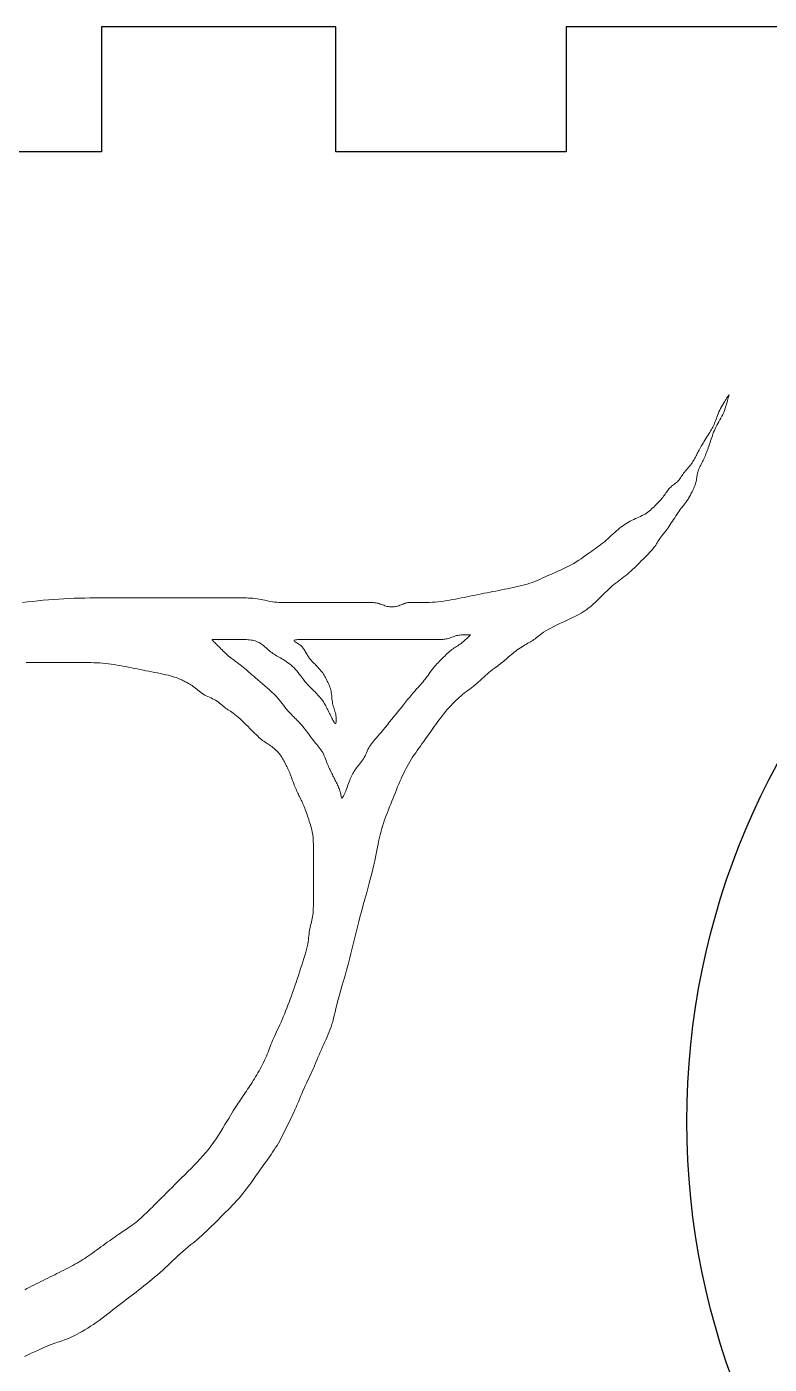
# Model space of a CAD drawing. Header units: millimetres. Extents: x 0 to 1137, y 0 to 1211.
# Drawn here: x 516.8 to 552.4, y 423.4 to 487.5 of the extents above; entities that cross this region are included whole.
import ezdxf

# ---------------------------------------------------------------- set-up
doc = ezdxf.new("R2010")
doc.units = ezdxf.units.MM
doc.layers.add('decoupe', color=7, linetype='Continuous')
doc.layers.add('gravure_rouge', color=1, linetype='Continuous')

msp = doc.modelspace()

# ---------------------------------------------------------------- linework, layer by layer
at = {"layer": 'decoupe'}
msp.add_lwpolyline([(553.91, 487.539), (542.667, 487.539), (542.667, 481.539), (531.624, 481.539), (531.624, 487.539), (520.381, 487.539), (520.381, 481.539), (509.339, 481.539), (509.339, 487.539), (498.096, 487.539), (498.096, 481.539), (487.053, 481.539), (487.053, 487.539), (475.81, 487.539), (475.81, 481.539), (464.767, 481.539), (464.767, 487.539), (453.524, 487.539), (453.524, 481.539), (442.481, 481.539)], dxfattribs=at)
msp.add_circle((584.459, 435.039), 36, dxfattribs=at)
at = {"layer": 'gravure_rouge', "lineweight": 0}
for points in [[(516.694, 423.77), (516.856, 423.844), (517.014, 423.917), (517.167, 423.989), (517.314, 424.057), (517.452, 424.121), (517.582, 424.18), (517.701, 424.232), (517.812, 424.278), (517.915, 424.319), (518.011, 424.355), (518.102, 424.388), (518.189, 424.419), (518.274, 424.448), (518.357, 424.475), (518.441, 424.503), (518.525, 424.532), (518.61, 424.562), (518.699, 424.595), (518.791, 424.632), (518.887, 424.673), (518.988, 424.719), (519.096, 424.771), (519.21, 424.83), (519.33, 424.895), (519.455, 424.966), (519.585, 425.043), (519.718, 425.125), (519.854, 425.212), (519.991, 425.303), (520.13, 425.399), (520.268, 425.497), (520.406, 425.598), (520.543, 425.701), (520.679, 425.805), (520.813, 425.908), (520.945, 426.011), (521.074, 426.112), (521.201, 426.211), (521.324, 426.306), (521.444, 426.399), (521.563, 426.49), (521.681, 426.58), (521.798, 426.67), (521.917, 426.761), (522.038, 426.854), (522.161, 426.949), (522.287, 427.048), (522.416, 427.15), (522.546, 427.254), (522.678, 427.36), (522.809, 427.468), (522.939, 427.578), (523.068, 427.688), (523.194, 427.799), (523.318, 427.909), (523.438, 428.02), (523.557, 428.131), (523.674, 428.242), (523.792, 428.353), (523.911, 428.463), (524.031, 428.574), (524.155, 428.685), (524.281, 428.796), (524.41, 428.906), (524.54, 429.017), (524.671, 429.128), (524.803, 429.239), (524.933, 429.35), (525.062, 429.46), (525.188, 429.571), (525.311, 429.682), (525.431, 429.793), (525.549, 429.903), (525.664, 430.014), (525.777, 430.125), (525.889, 430.236), (526.001, 430.347), (526.112, 430.457), (526.222, 430.568), (526.333, 430.679), (526.442, 430.79), (526.55, 430.9), (526.656, 431.011), (526.761, 431.122), (526.862, 431.233), (526.961, 431.343), (527.056, 431.454), (527.148, 431.564), (527.236, 431.674), (527.321, 431.782), (527.402, 431.888), (527.48, 431.993), (527.555, 432.094), (527.625, 432.193), (527.693, 432.288), (527.758, 432.381), (527.821, 432.472), (527.884, 432.562), (527.946, 432.652), (528.01, 432.743), (528.075, 432.836), (528.142, 432.931), (528.213, 433.03), (528.287, 433.131), (528.362, 433.236), (528.438, 433.342), (528.514, 433.45), (528.589, 433.56), (528.662, 433.67), (528.733, 433.781), (528.801, 433.891), (528.865, 434.002), (528.927, 434.113), (528.987, 434.224), (529.045, 434.334), (529.102, 434.445), (529.158, 434.556), (529.213, 434.667), (529.269, 434.778), (529.324, 434.889), (529.379, 435.001), (529.435, 435.114), (529.49, 435.23), (529.546, 435.347), (529.601, 435.467), (529.656, 435.59), (529.712, 435.716), (529.767, 435.845), (529.823, 435.975), (529.878, 436.107), (529.933, 436.238), (529.989, 436.369), (530.044, 436.498), (530.099, 436.624), (530.155, 436.747), (530.21, 436.867), (530.266, 436.986), (530.321, 437.104), (530.376, 437.222), (530.432, 437.34), (530.487, 437.461), (530.543, 437.584), (530.598, 437.71), (530.653, 437.839), (530.709, 437.969), (530.764, 438.101), (530.82, 438.232), (530.875, 438.363), (530.93, 438.492), (530.986, 438.618), (531.041, 438.741), (531.096, 438.861), (531.15, 438.98), (531.203, 439.098), (531.254, 439.216), (531.302, 439.334), (531.349, 439.455), (531.392, 439.578), (531.432, 439.704), (531.47, 439.836), (531.507, 439.975), (531.544, 440.122), (531.583, 440.28), (531.626, 440.45), (531.672, 440.634), (531.724, 440.833), (531.783, 441.049), (531.847, 441.28), (531.916, 441.523), (531.987, 441.775), (532.061, 442.034), (532.134, 442.298), (532.207, 442.563), (532.278, 442.827), (532.346, 443.089), (532.411, 443.348), (532.474, 443.605), (532.537, 443.861), (532.599, 444.117), (532.662, 444.375), (532.727, 444.633), (532.795, 444.895), (532.866, 445.159), (532.939, 445.425), (533.012, 445.69), (533.086, 445.952), (533.157, 446.209), (533.226, 446.458), (533.29, 446.698), (533.349, 446.926), (533.401, 447.141), (533.447, 447.342), (533.488, 447.532), (533.524, 447.711), (533.557, 447.879), (533.588, 448.037), (533.616, 448.187), (533.644, 448.329), (533.672, 448.464), (533.7, 448.594), (533.729, 448.719), (533.76, 448.841), (533.792, 448.962), (533.826, 449.082), (533.863, 449.203), (533.903, 449.326), (533.946, 449.452), (533.992, 449.582), (534.041, 449.714), (534.092, 449.848), (534.145, 449.983), (534.199, 450.12), (534.254, 450.258), (534.309, 450.397), (534.364, 450.535), (534.42, 450.673), (534.475, 450.81), (534.53, 450.946), (534.586, 451.08), (534.641, 451.212), (534.697, 451.341), (534.752, 451.468), (534.807, 451.591), (534.863, 451.711), (534.92, 451.828), (534.978, 451.943), (535.038, 452.057), (535.1, 452.169), (535.164, 452.28), (535.232, 452.391), (535.303, 452.502), (535.376, 452.612), (535.451, 452.721), (535.527, 452.829), (535.603, 452.936), (535.679, 453.04), (535.752, 453.141), (535.823, 453.24), (535.891, 453.335), (535.956, 453.428), (536.019, 453.519), (536.081, 453.609), (536.144, 453.699), (536.207, 453.79), (536.272, 453.883), (536.34, 453.979), (536.411, 454.077), (536.485, 454.178), (536.561, 454.281), (536.64, 454.385), (536.72, 454.488), (536.802, 454.591), (536.885, 454.692), (536.968, 454.791), (537.051, 454.886), (537.134, 454.978), (537.217, 455.066), (537.3, 455.151), (537.383, 455.232), (537.466, 455.31), (537.549, 455.385), (537.632, 455.456), (537.715, 455.523), (537.798, 455.588), (537.881, 455.652), (537.965, 455.714), (538.048, 455.777), (538.131, 455.84), (538.214, 455.905), (538.297, 455.973), (538.38, 456.043), (538.463, 456.117), (538.546, 456.192), (538.629, 456.268), (538.712, 456.344), (538.795, 456.419), (538.878, 456.493), (538.961, 456.563), (539.044, 456.631), (539.127, 456.695), (539.209, 456.757), (539.289, 456.817), (539.368, 456.875), (539.444, 456.932), (539.518, 456.988), (539.589, 457.043), (539.657, 457.099), (539.722, 457.154), (539.785, 457.21), (539.848, 457.265), (539.91, 457.32), (539.973, 457.376), (540.039, 457.431), (540.106, 457.486), (540.177, 457.542), (540.25, 457.597), (540.326, 457.651), (540.402, 457.703), (540.478, 457.754), (540.553, 457.803), (540.626, 457.849), (540.697, 457.893), (540.765, 457.933), (540.829, 457.97), (540.891, 458.006), (540.951, 458.04), (541.009, 458.075), (541.066, 458.111), (541.122, 458.148), (541.177, 458.188), (541.233, 458.231), (541.291, 458.278), (541.353, 458.328), (541.422, 458.382), (541.499, 458.439), (541.587, 458.5), (541.688, 458.564), (541.805, 458.631), (541.937, 458.702), (542.083, 458.775), (542.239, 458.851), (542.4, 458.927), (542.563, 459.003), (542.724, 459.078), (542.879, 459.151), (543.023, 459.222), (543.155, 459.29), (543.274, 459.354), (543.382, 459.416), (543.48, 459.476), (543.57, 459.534), (543.652, 459.591), (543.727, 459.647), (543.799, 459.702), (543.866, 459.757), (543.931, 459.813), (543.995, 459.87), (544.057, 459.928), (544.12, 459.988), (544.183, 460.05), (544.248, 460.114), (544.316, 460.182), (544.387, 460.253), (544.46, 460.326), (544.537, 460.401), (544.616, 460.477), (544.696, 460.553), (544.778, 460.629), (544.86, 460.702), (544.943, 460.773), (545.026, 460.84), (545.11, 460.906), (545.193, 460.969), (545.276, 461.031), (545.359, 461.094), (545.442, 461.157), (545.525, 461.222), (545.608, 461.29), (545.691, 461.361), (545.774, 461.435), (545.857, 461.511), (545.94, 461.59), (546.023, 461.67), (546.107, 461.752), (546.19, 461.834), (546.273, 461.917), (546.356, 462), (546.438, 462.083), (546.518, 462.165), (546.596, 462.245), (546.67, 462.324), (546.74, 462.4), (546.805, 462.474), (546.863, 462.545), (546.916, 462.613), (546.962, 462.677), (547.002, 462.737), (547.039, 462.794), (547.072, 462.848), (547.102, 462.898), (547.131, 462.945), (547.159, 462.988), (547.187, 463.028), (547.215, 463.066), (547.244, 463.103), (547.274, 463.141), (547.306, 463.18), (547.341, 463.222), (547.377, 463.268), (547.417, 463.321), (547.461, 463.379), (547.507, 463.444), (547.556, 463.514), (547.607, 463.588), (547.659, 463.666), (547.713, 463.746), (547.768, 463.829), (547.824, 463.911), (547.879, 463.994), (547.934, 464.076), (547.988, 464.157), (548.04, 464.235), (548.091, 464.309), (548.14, 464.379), (548.186, 464.444), (548.23, 464.502), (548.27, 464.554), (548.306, 464.601), (548.341, 464.643), (548.373, 464.682), (548.403, 464.72), (548.432, 464.757), (548.46, 464.795), (548.488, 464.835), (548.516, 464.878), (548.544, 464.924), (548.571, 464.973), (548.599, 465.024), (548.627, 465.077), (548.654, 465.131), (548.682, 465.185), (548.71, 465.241), (548.737, 465.296), (548.765, 465.352), (548.791, 465.407), (548.816, 465.462), (548.839, 465.518), (548.86, 465.573), (548.879, 465.628), (548.894, 465.684), (548.907, 465.739), (548.916, 465.795), (548.924, 465.85), (548.931, 465.905), (548.938, 465.961), (548.946, 466.016), (548.956, 466.072), (548.968, 466.127), (548.984, 466.182), (549.002, 466.238), (549.023, 466.293), (549.047, 466.348), (549.072, 466.404), (549.098, 466.459), (549.125, 466.515), (549.153, 466.57), (549.181, 466.626), (549.208, 466.681), (549.236, 466.738), (549.264, 466.796), (549.291, 466.856), (549.319, 466.918), (549.347, 466.982), (549.374, 467.05), (549.402, 467.121), (549.43, 467.195), (549.457, 467.271), (549.485, 467.35), (549.513, 467.431), (549.541, 467.512), (549.568, 467.595), (549.596, 467.678), (549.624, 467.761), (549.652, 467.844), (549.681, 467.927), (549.711, 468.01), (549.743, 468.093), (549.778, 468.176), (549.815, 468.259), (549.854, 468.342), (549.898, 468.426), (549.943, 468.509), (549.991, 468.594), (550.039, 468.679), (550.087, 468.767), (550.135, 468.857), (550.181, 468.949), (550.224, 469.044), (550.263, 469.142), (550.3, 469.242), (550.333, 469.341), (550.362, 469.436), (550.388, 469.527), (550.411, 469.61), (550.43, 469.684), (550.445, 469.746), (550.457, 469.794), (550.467, 469.831), (550.473, 469.857), (550.478, 469.875), (550.48, 469.886), (550.482, 469.891), (550.482, 469.893), (550.482, 469.893), (550.482, 469.893), (550.481, 469.892), (550.478, 469.887), (550.473, 469.879), (550.464, 469.866), (550.451, 469.847), (550.433, 469.819), (550.408, 469.783), (550.377, 469.736), (550.341, 469.68), (550.3, 469.617), (550.256, 469.547), (550.21, 469.472), (550.164, 469.393), (550.119, 469.312), (550.076, 469.229), (550.036, 469.146), (549.999, 469.063), (549.965, 468.981), (549.933, 468.901), (549.903, 468.822), (549.873, 468.746), (549.845, 468.672), (549.817, 468.601), (549.79, 468.533), (549.762, 468.468), (549.732, 468.405), (549.702, 468.342), (549.67, 468.28), (549.636, 468.217), (549.599, 468.152), (549.559, 468.084), (549.516, 468.013), (549.47, 467.94), (549.423, 467.865), (549.374, 467.789), (549.326, 467.713), (549.279, 467.637), (549.233, 467.564), (549.19, 467.493), (549.15, 467.426), (549.113, 467.361), (549.079, 467.299), (549.047, 467.239), (549.016, 467.181), (548.987, 467.125), (548.959, 467.069), (548.931, 467.013), (548.904, 466.958), (548.875, 466.902), (548.846, 466.847), (548.816, 466.792), (548.784, 466.736), (548.75, 466.681), (548.713, 466.625), (548.673, 466.57), (548.63, 466.515), (548.584, 466.459), (548.536, 466.404), (548.488, 466.348), (548.44, 466.293), (548.392, 466.238), (548.347, 466.182), (548.304, 466.127), (548.264, 466.072), (548.226, 466.017), (548.191, 465.963), (548.156, 465.91), (548.121, 465.859), (548.085, 465.81), (548.048, 465.764), (548.008, 465.721), (547.965, 465.681), (547.919, 465.643), (547.872, 465.608), (547.824, 465.573), (547.775, 465.538), (547.728, 465.503), (547.682, 465.465), (547.639, 465.425), (547.599, 465.382), (547.562, 465.336), (547.526, 465.287), (547.491, 465.236), (547.456, 465.183), (547.421, 465.129), (547.383, 465.075), (547.343, 465.019), (547.3, 464.964), (547.254, 464.908), (547.205, 464.853), (547.154, 464.798), (547.102, 464.742), (547.048, 464.687), (546.993, 464.631), (546.937, 464.576), (546.882, 464.521), (546.826, 464.466), (546.769, 464.412), (546.711, 464.359), (546.651, 464.308), (546.589, 464.259), (546.525, 464.213), (546.457, 464.17), (546.386, 464.13), (546.312, 464.093), (546.236, 464.057), (546.157, 464.022), (546.077, 463.987), (545.995, 463.952), (545.913, 463.914), (545.83, 463.875), (545.746, 463.831), (545.663, 463.785), (545.58, 463.734), (545.497, 463.681), (545.414, 463.624), (545.331, 463.563), (545.248, 463.499), (545.165, 463.431), (545.082, 463.361), (544.999, 463.287), (544.916, 463.212), (544.833, 463.136), (544.75, 463.06), (544.666, 462.985), (544.583, 462.911), (544.5, 462.841), (544.417, 462.773), (544.334, 462.708), (544.249, 462.645), (544.163, 462.582), (544.076, 462.52), (543.986, 462.456), (543.894, 462.391), (543.799, 462.324), (543.7, 462.253), (543.598, 462.179), (543.492, 462.104), (543.383, 462.028), (543.271, 461.952), (543.155, 461.877), (543.035, 461.804), (542.912, 461.733), (542.786, 461.665), (542.657, 461.601), (542.527, 461.539), (542.396, 461.479), (542.264, 461.421), (542.134, 461.364), (542.005, 461.308), (541.879, 461.253), (541.756, 461.198), (541.635, 461.143), (541.516, 461.089), (541.399, 461.036), (541.281, 460.985), (541.162, 460.936), (541.042, 460.89), (540.919, 460.847), (540.792, 460.807), (540.663, 460.77), (540.531, 460.736), (540.397, 460.704), (540.261, 460.673), (540.124, 460.644), (539.986, 460.616), (539.848, 460.588), (539.709, 460.56), (539.571, 460.533), (539.432, 460.505), (539.294, 460.477), (539.155, 460.45), (539.017, 460.422), (538.878, 460.394), (538.74, 460.367), (538.601, 460.339), (538.463, 460.311), (538.325, 460.284), (538.186, 460.256), (538.048, 460.228), (537.909, 460.2), (537.771, 460.173), (537.632, 460.145), (537.494, 460.117), (537.355, 460.09), (537.217, 460.064), (537.078, 460.039), (536.94, 460.016), (536.801, 459.994), (536.663, 459.976), (536.524, 459.96), (536.386, 459.948), (536.25, 459.939), (536.117, 459.933), (535.989, 459.928), (535.868, 459.925), (535.756, 459.924), (535.654, 459.924), (535.564, 459.924), (535.488, 459.924), (535.424, 459.924), (535.37, 459.924), (535.324, 459.924), (535.286, 459.924), (535.253, 459.924), (535.223, 459.924), (535.195, 459.924), (535.167, 459.923), (535.139, 459.923), (535.11, 459.922), (535.08, 459.919), (535.048, 459.915), (535.013, 459.908), (534.977, 459.899), (534.937, 459.887), (534.893, 459.871), (534.847, 459.853), (534.798, 459.833), (534.747, 459.813), (534.695, 459.792), (534.641, 459.772), (534.586, 459.754), (534.53, 459.739), (534.475, 459.727), (534.42, 459.718), (534.364, 459.713), (534.309, 459.711), (534.254, 459.713), (534.198, 459.718), (534.143, 459.727), (534.087, 459.739), (534.032, 459.754), (533.977, 459.772), (533.921, 459.792), (533.866, 459.813), (533.81, 459.833), (533.755, 459.853), (533.7, 459.871), (533.644, 459.887), (533.589, 459.899), (533.533, 459.908), (533.476, 459.915), (533.418, 459.919), (533.358, 459.922), (533.296, 459.923), (533.232, 459.923), (533.164, 459.924), (533.093, 459.924), (533.02, 459.924), (532.945, 459.924), (532.869, 459.924), (532.793, 459.924), (532.718, 459.924), (532.644, 459.924), (532.573, 459.924), (532.506, 459.924), (532.441, 459.924), (532.377, 459.924), (532.315, 459.924), (532.253, 459.924), (532.189, 459.924), (532.124, 459.924), (532.056, 459.924), (531.986, 459.924), (531.912, 459.924), (531.835, 459.924), (531.756, 459.924), (531.676, 459.924), (531.594, 459.924), (531.512, 459.924), (531.429, 459.924), (531.346, 459.924), (531.263, 459.924), (531.18, 459.924), (531.096, 459.924), (531.013, 459.924), (530.93, 459.924), (530.847, 459.924), (530.764, 459.924), (530.681, 459.924), (530.598, 459.924), (530.515, 459.924), (530.432, 459.924), (530.349, 459.924), (530.266, 459.924), (530.183, 459.924), (530.099, 459.924), (530.016, 459.924), (529.933, 459.924), (529.848, 459.924), (529.763, 459.924), (529.675, 459.924), (529.585, 459.924), (529.493, 459.924), (529.398, 459.924), (529.299, 459.924), (529.198, 459.924), (529.095, 459.925), (528.992, 459.928), (528.888, 459.933), (528.785, 459.939), (528.684, 459.948), (528.586, 459.96), (528.49, 459.976), (528.397, 459.994), (528.306, 460.014), (528.216, 460.034), (528.126, 460.055), (528.035, 460.075), (527.942, 460.093), (527.847, 460.108), (527.748, 460.12), (527.647, 460.129), (527.543, 460.136), (527.436, 460.14), (527.328, 460.143), (527.219, 460.144), (527.108, 460.145), (526.998, 460.145), (526.887, 460.145), (526.774, 460.145), (526.658, 460.145), (526.536, 460.145), (526.408, 460.145), (526.271, 460.145), (526.123, 460.145), (525.964, 460.145), (525.791, 460.145), (525.606, 460.145), (525.411, 460.145), (525.207, 460.145), (524.996, 460.145), (524.78, 460.145), (524.56, 460.145), (524.339, 460.145), (524.118, 460.145), (523.895, 460.145), (523.673, 460.145), (523.448, 460.145), (523.222, 460.145), (522.994, 460.145), (522.764, 460.145), (522.53, 460.145), (522.293, 460.145), (522.053, 460.145), (521.81, 460.145), (521.565, 460.145), (521.319, 460.145), (521.071, 460.145), (520.822, 460.145), (520.573, 460.145), (520.324, 460.145), (520.074, 460.144), (519.825, 460.143), (519.576, 460.14), (519.327, 460.136), (519.077, 460.129), (518.828, 460.12), (518.579, 460.108), (518.33, 460.093), (518.08, 460.074), (517.831, 460.053), (517.582, 460.03), (517.333, 460.005), (517.083, 459.978), (516.834, 459.951), (516.585, 459.924)], [(516.767, 457.043), (516.914, 457.043), (517.065, 457.043), (517.219, 457.043), (517.375, 457.043), (517.534, 457.043), (517.693, 457.043), (517.852, 457.043), (518.01, 457.043), (518.166, 457.043), (518.32, 457.043), (518.471, 457.043), (518.619, 457.043), (518.764, 457.043), (518.907, 457.043), (519.048, 457.043), (519.188, 457.043), (519.326, 457.043), (519.465, 457.043), (519.603, 457.043), (519.742, 457.043), (519.88, 457.041), (520.019, 457.039), (520.157, 457.034), (520.296, 457.028), (520.434, 457.019), (520.573, 457.006), (520.711, 456.991), (520.85, 456.972), (520.988, 456.951), (521.127, 456.928), (521.265, 456.903), (521.404, 456.877), (521.542, 456.849), (521.681, 456.822), (521.819, 456.794), (521.957, 456.766), (522.096, 456.739), (522.234, 456.711), (522.373, 456.683), (522.511, 456.656), (522.65, 456.628), (522.788, 456.6), (522.927, 456.573), (523.063, 456.545), (523.198, 456.517), (523.328, 456.489), (523.454, 456.462), (523.572, 456.434), (523.683, 456.406), (523.785, 456.379), (523.877, 456.351), (523.96, 456.323), (524.035, 456.296), (524.104, 456.268), (524.167, 456.24), (524.227, 456.213), (524.284, 456.185), (524.339, 456.157), (524.395, 456.129), (524.45, 456.101), (524.505, 456.072), (524.561, 456.042), (524.616, 456.01), (524.671, 455.975), (524.727, 455.939), (524.782, 455.899), (524.838, 455.856), (524.894, 455.81), (524.95, 455.762), (525.008, 455.714), (525.068, 455.666), (525.13, 455.618), (525.195, 455.573), (525.262, 455.529), (525.333, 455.489), (525.407, 455.452), (525.482, 455.416), (525.558, 455.382), (525.634, 455.347), (525.709, 455.311), (525.782, 455.274), (525.853, 455.234), (525.921, 455.191), (525.985, 455.145), (526.047, 455.098), (526.107, 455.049), (526.165, 455.001), (526.222, 454.954), (526.278, 454.908), (526.333, 454.865), (526.389, 454.825), (526.445, 454.786), (526.503, 454.748), (526.564, 454.708), (526.628, 454.664), (526.697, 454.616), (526.77, 454.56), (526.85, 454.496), (526.936, 454.421), (527.028, 454.339), (527.123, 454.251), (527.219, 454.159), (527.316, 454.065), (527.411, 453.971), (527.502, 453.88), (527.589, 453.794), (527.668, 453.714), (527.742, 453.641), (527.811, 453.574), (527.875, 453.512), (527.935, 453.456), (527.994, 453.405), (528.05, 453.357), (528.106, 453.314), (528.161, 453.274), (528.216, 453.237), (528.272, 453.201), (528.327, 453.166), (528.382, 453.131), (528.438, 453.096), (528.493, 453.058), (528.549, 453.019), (528.604, 452.975), (528.659, 452.929), (528.713, 452.88), (528.766, 452.829), (528.817, 452.777), (528.865, 452.723), (528.912, 452.668), (528.955, 452.612), (528.995, 452.557), (529.032, 452.502), (529.066, 452.446), (529.098, 452.391), (529.128, 452.335), (529.157, 452.28), (529.185, 452.225), (529.213, 452.169), (529.241, 452.114), (529.269, 452.058), (529.296, 452.001), (529.324, 451.943), (529.352, 451.883), (529.379, 451.821), (529.407, 451.757), (529.435, 451.689), (529.463, 451.618), (529.49, 451.545), (529.518, 451.47), (529.546, 451.394), (529.573, 451.318), (529.601, 451.243), (529.629, 451.169), (529.656, 451.098), (529.684, 451.031), (529.712, 450.966), (529.739, 450.904), (529.767, 450.845), (529.795, 450.787), (529.823, 450.73), (529.85, 450.674), (529.878, 450.618), (529.906, 450.563), (529.933, 450.507), (529.961, 450.45), (529.989, 450.392), (530.016, 450.332), (530.044, 450.27), (530.072, 450.206), (530.099, 450.138), (530.127, 450.067), (530.155, 449.994), (530.183, 449.917), (530.21, 449.838), (530.238, 449.758), (530.266, 449.676), (530.293, 449.594), (530.321, 449.511), (530.349, 449.428), (530.376, 449.344), (530.402, 449.261), (530.427, 449.178), (530.45, 449.095), (530.472, 449.012), (530.49, 448.929), (530.506, 448.846), (530.518, 448.763), (530.527, 448.68), (530.534, 448.597), (530.538, 448.514), (530.541, 448.431), (530.542, 448.348), (530.542, 448.264), (530.543, 448.181), (530.543, 448.098), (530.543, 448.015), (530.543, 447.932), (530.543, 447.849), (530.543, 447.766), (530.543, 447.683), (530.543, 447.6), (530.543, 447.517), (530.543, 447.434), (530.543, 447.351), (530.543, 447.267), (530.543, 447.184), (530.543, 447.101), (530.543, 447.018), (530.543, 446.935), (530.543, 446.852), (530.543, 446.769), (530.543, 446.686), (530.543, 446.603), (530.543, 446.52), (530.543, 446.437), (530.543, 446.354), (530.543, 446.27), (530.543, 446.187), (530.543, 446.104), (530.543, 446.021), (530.543, 445.938), (530.543, 445.855), (530.543, 445.772), (530.543, 445.689), (530.543, 445.606), (530.543, 445.523), (530.542, 445.44), (530.542, 445.357), (530.541, 445.273), (530.538, 445.19), (530.534, 445.107), (530.527, 445.024), (530.518, 444.941), (530.506, 444.858), (530.49, 444.775), (530.472, 444.692), (530.452, 444.609), (530.432, 444.526), (530.411, 444.443), (530.391, 444.36), (530.373, 444.277), (530.358, 444.193), (530.346, 444.11), (530.335, 444.026), (530.326, 443.938), (530.316, 443.847), (530.305, 443.751), (530.29, 443.648), (530.272, 443.538), (530.247, 443.418), (530.216, 443.288), (530.179, 443.15), (530.137, 443.003), (530.09, 442.85), (530.04, 442.692), (529.988, 442.53), (529.933, 442.365), (529.878, 442.199), (529.823, 442.033), (529.767, 441.868), (529.712, 441.703), (529.656, 441.539), (529.601, 441.378), (529.546, 441.218), (529.49, 441.061), (529.435, 440.907), (529.379, 440.757), (529.324, 440.609), (529.269, 440.466), (529.213, 440.326), (529.158, 440.189), (529.102, 440.056), (529.047, 439.926), (528.992, 439.799), (528.936, 439.676), (528.882, 439.557), (528.827, 439.441), (528.775, 439.329), (528.724, 439.219), (528.675, 439.114), (528.629, 439.012), (528.586, 438.913), (528.546, 438.818), (528.508, 438.725), (528.473, 438.634), (528.438, 438.544), (528.403, 438.454), (528.367, 438.363), (528.33, 438.27), (528.29, 438.175), (528.247, 438.076), (528.201, 437.975), (528.152, 437.872), (528.101, 437.768), (528.048, 437.665), (527.994, 437.562), (527.939, 437.461), (527.884, 437.362), (527.829, 437.267), (527.773, 437.175), (527.718, 437.085), (527.662, 436.998), (527.607, 436.912), (527.552, 436.827), (527.496, 436.744), (527.441, 436.661), (527.385, 436.578), (527.33, 436.495), (527.275, 436.411), (527.219, 436.328), (527.164, 436.245), (527.109, 436.162), (527.053, 436.079), (526.998, 435.996), (526.942, 435.913), (526.886, 435.828), (526.828, 435.739), (526.767, 435.645), (526.703, 435.545), (526.634, 435.435), (526.561, 435.316), (526.481, 435.184), (526.394, 435.039), (526.301, 434.883), (526.202, 434.718), (526.098, 434.547), (525.988, 434.372), (525.873, 434.197), (525.754, 434.024), (525.632, 433.854), (525.505, 433.691), (525.375, 433.534), (525.242, 433.381), (525.105, 433.231), (524.965, 433.083), (524.821, 432.935), (524.674, 432.787), (524.524, 432.636), (524.37, 432.482), (524.215, 432.327), (524.061, 432.173), (523.91, 432.022), (523.764, 431.876), (523.625, 431.738), (523.496, 431.609), (523.379, 431.491), (523.275, 431.387), (523.182, 431.294), (523.099, 431.211), (523.024, 431.136), (522.953, 431.065), (522.886, 430.998), (522.819, 430.931), (522.751, 430.863), (522.68, 430.793), (522.607, 430.719), (522.53, 430.644), (522.451, 430.568), (522.371, 430.492), (522.289, 430.417), (522.207, 430.343), (522.124, 430.273), (522.041, 430.205), (521.957, 430.141), (521.874, 430.079), (521.791, 430.019), (521.708, 429.961), (521.625, 429.904), (521.542, 429.848), (521.459, 429.793), (521.376, 429.737), (521.292, 429.681), (521.208, 429.625), (521.122, 429.566), (521.035, 429.507), (520.945, 429.445), (520.853, 429.38), (520.757, 429.313), (520.659, 429.242), (520.558, 429.168), (520.455, 429.093), (520.351, 429.017), (520.248, 428.941), (520.145, 428.866), (520.044, 428.793), (519.945, 428.722), (519.85, 428.654), (519.757, 428.59), (519.666, 428.528), (519.576, 428.468), (519.486, 428.41), (519.395, 428.353), (519.302, 428.297), (519.207, 428.242), (519.108, 428.186), (519.006, 428.131), (518.902, 428.076), (518.796, 428.02), (518.688, 427.965), (518.578, 427.909), (518.468, 427.854), (518.357, 427.799), (518.246, 427.743), (518.136, 427.688), (518.025, 427.633), (517.914, 427.577), (517.803, 427.522), (517.693, 427.466), (517.582, 427.411), (517.471, 427.356), (517.36, 427.3), (517.25, 427.245), (517.139, 427.189), (517.028, 427.134), (516.917, 427.079), (516.806, 427.023), (516.696, 426.968)]]:
    msp.add_lwpolyline(points, dxfattribs=at)
msp.add_lwpolyline([(537.632, 457.966), (537.577, 457.927), (537.521, 457.889), (537.466, 457.854), (537.411, 457.819), (537.355, 457.784), (537.3, 457.748), (537.244, 457.711), (537.189, 457.671), (537.134, 457.628), (537.078, 457.582), (537.023, 457.533), (536.968, 457.482), (536.912, 457.429), (536.857, 457.375), (536.801, 457.32), (536.746, 457.265), (536.691, 457.209), (536.635, 457.154), (536.58, 457.097), (536.524, 457.039), (536.469, 456.979), (536.414, 456.917), (536.358, 456.852), (536.303, 456.785), (536.247, 456.714), (536.192, 456.641), (536.137, 456.566), (536.081, 456.489), (536.026, 456.413), (535.971, 456.338), (535.915, 456.265), (535.86, 456.194), (535.804, 456.126), (535.748, 456.06), (535.69, 455.994), (535.629, 455.926), (535.565, 455.855), (535.496, 455.779), (535.423, 455.695), (535.343, 455.603), (535.256, 455.501), (535.164, 455.39), (535.066, 455.272), (534.964, 455.146), (534.859, 455.016), (534.751, 454.882), (534.641, 454.745), (534.53, 454.606), (534.42, 454.468), (534.31, 454.331), (534.202, 454.197), (534.097, 454.066), (533.995, 453.941), (533.897, 453.822), (533.805, 453.711), (533.718, 453.609), (533.638, 453.517), (533.565, 453.434), (533.498, 453.357), (533.437, 453.286), (533.38, 453.218), (533.329, 453.152), (533.281, 453.086), (533.238, 453.019), (533.198, 452.948), (533.161, 452.874), (533.125, 452.799), (533.09, 452.723), (533.056, 452.647), (533.02, 452.572), (532.983, 452.499), (532.943, 452.428), (532.9, 452.36), (532.854, 452.296), (532.806, 452.234), (532.758, 452.174), (532.71, 452.116), (532.662, 452.059), (532.617, 452.003), (532.573, 451.948), (532.534, 451.892), (532.497, 451.836), (532.462, 451.78), (532.43, 451.722), (532.4, 451.662), (532.371, 451.6), (532.343, 451.535), (532.315, 451.468), (532.287, 451.397), (532.26, 451.323), (532.232, 451.248), (532.204, 451.172), (532.177, 451.096), (532.149, 451.021), (532.121, 450.948), (532.093, 450.877), (532.066, 450.81), (532.039, 450.747), (532.012, 450.691), (531.987, 450.641), (531.964, 450.601), (531.943, 450.571), (531.924, 450.551), (531.909, 450.545), (531.897, 450.551), (531.887, 450.57), (531.879, 450.599), (531.872, 450.637), (531.865, 450.682), (531.857, 450.731), (531.847, 450.785), (531.835, 450.84), (531.819, 450.895), (531.801, 450.951), (531.78, 451.006), (531.756, 451.061), (531.731, 451.117), (531.705, 451.172), (531.678, 451.228), (531.65, 451.283), (531.623, 451.338), (531.595, 451.394), (531.567, 451.449), (531.54, 451.505), (531.512, 451.56), (531.484, 451.615), (531.456, 451.671), (531.429, 451.726), (531.401, 451.782), (531.373, 451.838), (531.346, 451.894), (531.318, 451.952), (531.29, 452.012), (531.263, 452.074), (531.235, 452.139), (531.207, 452.206), (531.179, 452.277), (531.151, 452.35), (531.122, 452.426), (531.092, 452.502), (531.06, 452.578), (531.025, 452.653), (530.989, 452.726), (530.949, 452.797), (530.906, 452.865), (530.859, 452.93), (530.81, 452.993), (530.759, 453.055), (530.707, 453.118), (530.653, 453.181), (530.598, 453.246), (530.543, 453.314), (530.487, 453.385), (530.432, 453.458), (530.376, 453.533), (530.321, 453.609), (530.266, 453.685), (530.21, 453.76), (530.155, 453.834), (530.099, 453.905), (530.044, 453.972), (529.989, 454.037), (529.933, 454.099), (529.878, 454.159), (529.823, 454.217), (529.767, 454.273), (529.712, 454.329), (529.656, 454.385), (529.601, 454.44), (529.546, 454.496), (529.49, 454.553), (529.435, 454.611), (529.379, 454.671), (529.324, 454.733), (529.269, 454.797), (529.213, 454.865), (529.158, 454.936), (529.101, 455.01), (529.041, 455.088), (528.978, 455.169), (528.909, 455.254), (528.834, 455.343), (528.751, 455.434), (528.659, 455.529), (528.558, 455.628), (528.448, 455.728), (528.334, 455.83), (528.216, 455.931), (528.099, 456.03), (527.984, 456.127), (527.875, 456.219), (527.773, 456.305), (527.681, 456.385), (527.598, 456.458), (527.521, 456.527), (527.45, 456.591), (527.382, 456.652), (527.316, 456.71), (527.25, 456.766), (527.182, 456.822), (527.112, 456.877), (527.038, 456.933), (526.963, 456.988), (526.887, 457.043), (526.811, 457.099), (526.736, 457.154), (526.662, 457.21), (526.592, 457.265), (526.524, 457.32), (526.459, 457.376), (526.398, 457.431), (526.338, 457.486), (526.28, 457.542), (526.223, 457.597), (526.167, 457.653), (526.112, 457.708), (526.056, 457.763), (526.002, 457.818), (525.949, 457.87), (525.899, 457.92), (525.853, 457.967), (525.81, 458.009), (525.773, 458.046), (525.742, 458.077), (525.718, 458.102), (525.7, 458.12), (525.688, 458.133), (525.682, 458.142), (525.681, 458.147), (525.685, 458.15), (525.693, 458.151), (525.705, 458.151), (525.721, 458.151), (525.739, 458.151), (525.761, 458.151), (525.784, 458.151), (525.809, 458.151), (525.835, 458.151), (525.862, 458.151), (525.89, 458.151), (525.918, 458.151), (525.945, 458.151), (525.973, 458.151), (526.001, 458.151), (526.028, 458.151), (526.056, 458.151), (526.084, 458.151), (526.112, 458.151), (526.139, 458.151), (526.168, 458.151), (526.197, 458.151), (526.227, 458.151), (526.259, 458.151), (526.293, 458.151), (526.33, 458.151), (526.37, 458.151), (526.413, 458.151), (526.459, 458.151), (526.506, 458.151), (526.555, 458.151), (526.603, 458.151), (526.65, 458.151), (526.696, 458.151), (526.739, 458.151), (526.779, 458.151), (526.817, 458.151), (526.854, 458.151), (526.892, 458.151), (526.931, 458.151), (526.973, 458.151), (527.019, 458.151), (527.072, 458.151), (527.13, 458.151), (527.194, 458.151), (527.263, 458.149), (527.335, 458.147), (527.408, 458.142), (527.482, 458.136), (527.555, 458.126), (527.625, 458.114), (527.693, 458.099), (527.758, 458.08), (527.82, 458.057), (527.879, 458.031), (527.937, 458.002), (527.994, 457.969), (528.05, 457.932), (528.106, 457.893), (528.161, 457.85), (528.216, 457.804), (528.272, 457.756), (528.327, 457.708), (528.382, 457.66), (528.438, 457.612), (528.493, 457.567), (528.549, 457.523), (528.604, 457.483), (528.66, 457.446), (528.717, 457.41), (528.775, 457.376), (528.835, 457.341), (528.897, 457.305), (528.961, 457.268), (529.029, 457.228), (529.099, 457.185), (529.173, 457.138), (529.248, 457.088), (529.324, 457.034), (529.4, 456.977), (529.475, 456.916), (529.549, 456.852), (529.619, 456.785), (529.687, 456.714), (529.751, 456.641), (529.812, 456.567), (529.869, 456.494), (529.922, 456.422), (529.973, 456.354), (530.019, 456.29), (530.063, 456.231), (530.102, 456.179), (530.139, 456.133), (530.174, 456.092), (530.206, 456.056), (530.236, 456.023), (530.265, 455.992), (530.293, 455.963), (530.321, 455.936), (530.349, 455.908), (530.377, 455.88), (530.406, 455.851), (530.436, 455.82), (530.468, 455.788), (530.503, 455.754), (530.54, 455.717), (530.579, 455.677), (530.623, 455.634), (530.668, 455.588), (530.716, 455.539), (530.764, 455.488), (530.812, 455.435), (530.86, 455.381), (530.906, 455.326), (530.949, 455.271), (530.989, 455.216), (531.025, 455.16), (531.06, 455.105), (531.092, 455.049), (531.122, 454.994), (531.151, 454.939), (531.179, 454.883), (531.207, 454.828), (531.235, 454.772), (531.263, 454.717), (531.29, 454.662), (531.318, 454.606), (531.346, 454.551), (531.373, 454.496), (531.401, 454.44), (531.429, 454.385), (531.456, 454.33), (531.484, 454.277), (531.51, 454.228), (531.535, 454.186), (531.558, 454.153), (531.579, 454.13), (531.598, 454.121), (531.613, 454.126), (531.626, 454.148), (531.634, 454.185), (531.639, 454.234), (531.641, 454.292), (531.639, 454.358), (531.634, 454.427), (531.626, 454.499), (531.613, 454.569), (531.598, 454.637), (531.58, 454.702), (531.56, 454.765), (531.54, 454.828), (531.519, 454.89), (531.499, 454.954), (531.481, 455.019), (531.466, 455.086), (531.453, 455.157), (531.444, 455.231), (531.436, 455.306), (531.429, 455.382), (531.422, 455.458), (531.414, 455.533), (531.404, 455.606), (531.392, 455.677), (531.376, 455.745), (531.358, 455.809), (531.337, 455.871), (531.313, 455.931), (531.288, 455.989), (531.262, 456.046), (531.235, 456.102), (531.207, 456.157), (531.179, 456.213), (531.151, 456.268), (531.122, 456.323), (531.092, 456.379), (531.06, 456.434), (531.025, 456.489), (530.989, 456.545), (530.949, 456.6), (530.906, 456.656), (530.86, 456.71), (530.812, 456.764), (530.764, 456.817), (530.716, 456.868), (530.668, 456.917), (530.623, 456.963), (530.579, 457.006), (530.54, 457.046), (530.503, 457.084), (530.468, 457.119), (530.436, 457.154), (530.406, 457.189), (530.377, 457.225), (530.349, 457.262), (530.321, 457.302), (530.293, 457.345), (530.266, 457.391), (530.238, 457.438), (530.21, 457.486), (530.183, 457.535), (530.155, 457.582), (530.127, 457.628), (530.099, 457.671), (530.072, 457.711), (530.043, 457.748), (530.014, 457.782), (529.984, 457.814), (529.952, 457.845), (529.918, 457.874), (529.881, 457.902), (529.841, 457.93), (529.798, 457.957), (529.754, 457.984), (529.712, 458.011), (529.675, 458.036), (529.644, 458.059), (529.623, 458.08), (529.614, 458.099), (529.619, 458.114), (529.642, 458.126), (529.678, 458.136), (529.727, 458.142), (529.786, 458.147), (529.851, 458.149), (529.921, 458.151), (529.992, 458.151), (530.063, 458.151), (530.13, 458.151), (530.197, 458.151), (530.264, 458.151), (530.335, 458.151), (530.411, 458.151), (530.494, 458.151), (530.586, 458.151), (530.69, 458.151), (530.808, 458.151), (530.937, 458.151), (531.077, 458.151), (531.226, 458.151), (531.381, 458.151), (531.542, 458.151), (531.706, 458.151), (531.872, 458.151), (532.038, 458.151), (532.204, 458.151), (532.368, 458.151), (532.532, 458.151), (532.694, 458.151), (532.853, 458.151), (533.01, 458.151), (533.164, 458.151), (533.315, 458.151), (533.461, 458.151), (533.604, 458.151), (533.741, 458.151), (533.874, 458.151), (534, 458.151), (534.121, 458.151), (534.235, 458.151), (534.343, 458.151), (534.444, 458.151), (534.54, 458.151), (534.632, 458.151), (534.72, 458.151), (534.806, 458.151), (534.89, 458.151), (534.974, 458.151), (535.057, 458.151), (535.139, 458.151), (535.221, 458.151), (535.301, 458.151), (535.38, 458.151), (535.456, 458.151), (535.53, 458.151), (535.601, 458.151), (535.669, 458.151), (535.733, 458.151), (535.795, 458.151), (535.855, 458.151), (535.913, 458.151), (535.97, 458.151), (536.026, 458.151), (536.081, 458.151), (536.137, 458.151), (536.192, 458.151), (536.247, 458.151), (536.303, 458.151), (536.358, 458.151), (536.414, 458.151), (536.469, 458.151), (536.524, 458.151), (536.58, 458.151), (536.635, 458.152), (536.691, 458.153), (536.746, 458.156), (536.801, 458.16), (536.857, 458.167), (536.912, 458.176), (536.968, 458.188), (537.023, 458.203), (537.078, 458.222), (537.134, 458.241), (537.189, 458.262), (537.244, 458.283), (537.3, 458.302), (537.355, 458.32), (537.411, 458.336), (537.466, 458.348), (537.521, 458.357), (537.575, 458.364), (537.628, 458.368), (537.679, 458.371), (537.727, 458.372), (537.774, 458.373), (537.817, 458.373), (537.857, 458.373), (537.893, 458.373), (537.926, 458.373), (537.955, 458.373), (537.981, 458.373), (538.004, 458.373), (538.023, 458.373), (538.038, 458.373), (538.051, 458.373), (538.06, 458.373), (538.066, 458.373), (538.071, 458.373), (538.073, 458.373), (538.075, 458.373), (538.075, 458.373), (538.075, 458.373), (538.075, 458.373), (538.074, 458.372), (538.071, 458.369), (538.066, 458.363), (538.057, 458.355), (538.044, 458.342), (538.026, 458.323), (538.001, 458.299), (537.97, 458.268), (537.933, 458.231), (537.891, 458.19), (537.845, 458.147), (537.794, 458.101), (537.742, 458.055), (537.687, 458.01)], close=True, dxfattribs=at)

doc.saveas('drawing.dxf')
